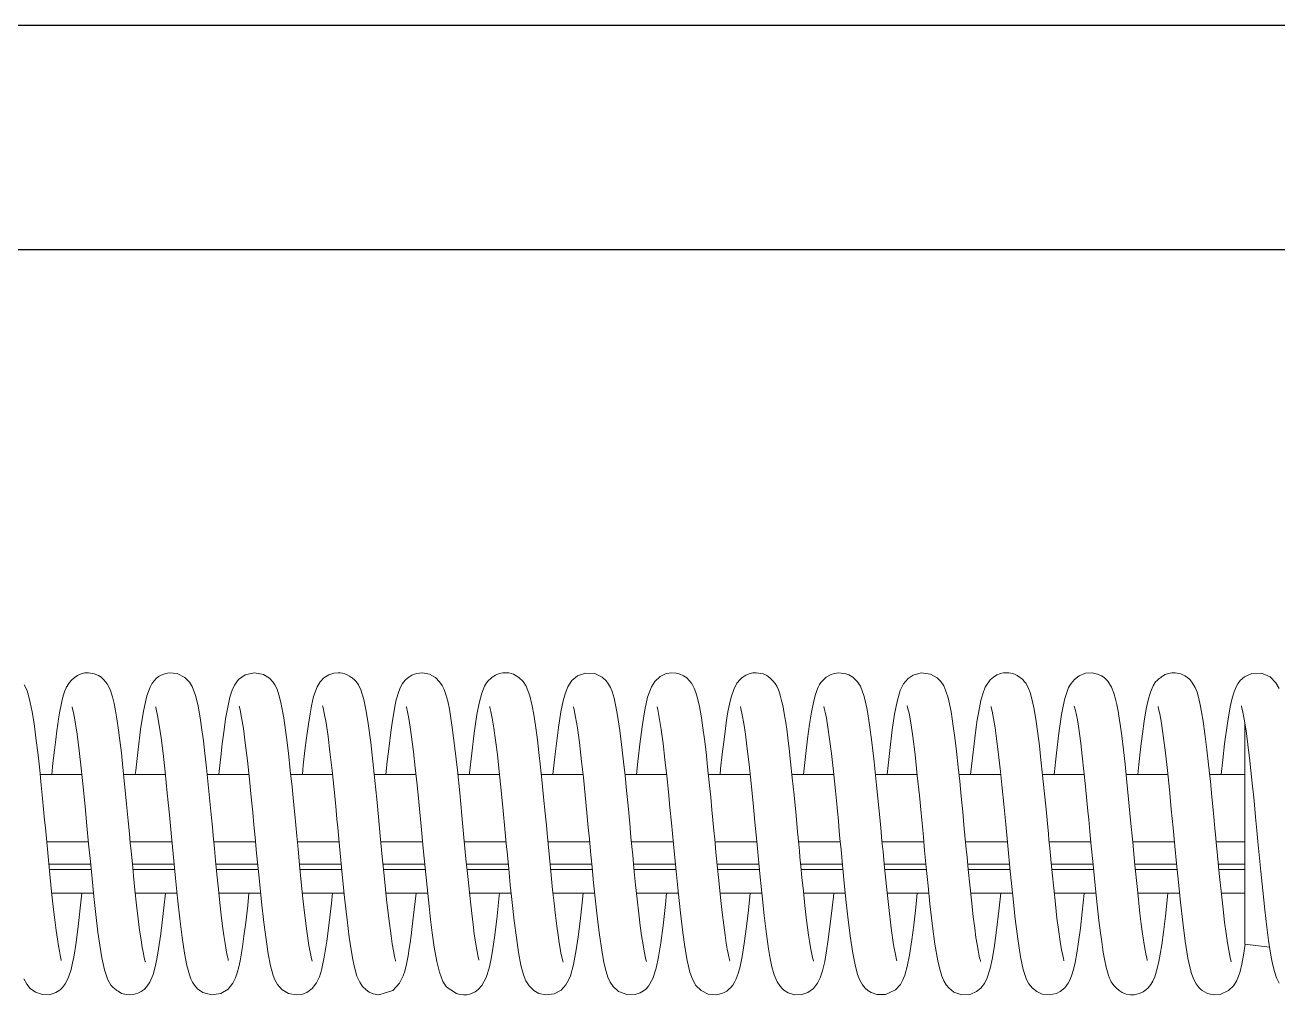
# Model space of a CAD drawing. Extents: x 20 to 307, y 49 to 248.
# Drawn here: x 168.98 to 179.48, y 213.97 to 222.1 of the extents above; entities that cross this region are included whole.
import ezdxf

# ---------------------------------------------------------------- set-up
doc = ezdxf.new("R2010")
doc.units = 0
doc.header["$LTSCALE"] = 0.5
doc.header["$MEASUREMENT"] = 0
doc.layers.get('0').update_dxf_attribs({"linetype": 'CONTINUOUS'})
doc.layers.add('PEN1', color=4, linetype='CONTINUOUS')

msp = doc.modelspace()

# ---------------------------------------------------------------- linework, layer by layer
for p, q in [((107.76409, 222.095306), (272.437571, 222.095306)), ((250.038586, 220.210446), (107.76409, 220.210446))]:
    msp.add_line(p, q)
at = {"layer": 'PEN1', "linetype": 'Continuous', "lineweight": 15}
for p, q in [((179.199368, 216.243496), (179.19709, 216.243224)), ((179.19709, 216.243224), (179.19709, 215.972298)), ((179.19709, 215.972298), (179.19709, 214.393224)), ((169.45307, 215.815724), (169.103485, 215.815724)), ((170.153128, 215.815724), (169.803451, 215.815724)), ((170.853079, 215.815724), (170.503421, 215.815724)), ((171.553104, 215.815724), (171.203477, 215.815724)), ((172.25309, 215.815724), (171.90343, 215.815724)), ((172.953125, 215.815724), (172.603437, 215.815724)), ((173.653138, 215.815724), (173.303456, 215.815724)), ((174.353171, 215.815724), (174.003532, 215.815724)), ((175.053045, 215.815724), (174.703457, 215.815724)), ((175.753126, 215.815724), (175.403486, 215.815724)), ((176.453171, 215.815724), (176.103345, 215.815724)), ((177.153137, 215.815724), (176.803478, 215.815724)), ((177.853141, 215.815724), (177.503539, 215.815724)), ((178.553105, 215.815724), (178.203486, 215.815724)), ((179.19709, 215.815724), (178.903447, 215.815724)), ((169.508588, 215.249876), (169.158605, 215.249876)), ((170.208584, 215.249876), (169.8586, 215.249876)), ((170.908596, 215.249876), (170.558596, 215.249876)), ((171.608588, 215.249876), (171.258597, 215.249876)), ((172.308571, 215.249876), (171.958617, 215.249876)), ((173.008591, 215.249876), (172.65862, 215.249876)), ((173.708592, 215.249876), (173.358599, 215.249876)), ((174.408584, 215.249876), (174.058597, 215.249876)), ((175.108601, 215.249876), (174.758604, 215.249876)), ((175.808593, 215.249876), (175.458597, 215.249876)), ((176.508592, 215.249876), (176.158603, 215.249876)), ((177.208576, 215.249876), (176.8586, 215.249876)), ((177.908584, 215.249876), (177.5586, 215.249876)), ((178.608579, 215.249876), (178.258601, 215.249876)), ((179.19709, 215.249876), (178.958602, 215.249876)), ((169.526234, 215.06523), (169.176346, 215.06523)), ((169.180866, 215.01882), (169.530795, 215.01882)), ((170.226238, 215.06523), (169.876285, 215.06523)), ((169.88088, 215.01882), (170.230794, 215.01882)), ((170.926316, 215.06523), (170.576313, 215.06523)), ((170.580885, 215.01882), (170.93084, 215.01882)), ((171.626243, 215.06523), (171.276293, 215.06523)), ((171.2809, 215.01882), (171.630795, 215.01882)), ((172.32625, 215.06523), (171.976371, 215.06523)), ((171.980948, 215.01882), (172.330761, 215.01882)), ((173.026237, 215.06523), (172.676352, 215.06523)), ((172.680941, 215.01882), (173.030745, 215.01882)), ((173.726226, 215.06523), (173.376343, 215.06523)), ((173.380905, 215.01882), (173.730762, 215.01882)), ((174.426259, 215.06523), (174.076313, 215.06523)), ((174.080867, 215.01882), (174.430768, 215.01882)), ((175.126251, 215.06523), (174.776294, 215.06523)), ((174.780889, 215.01882), (175.130796, 215.01882)), ((175.826213, 215.06523), (175.476294, 215.06523)), ((175.480871, 215.01882), (175.830788, 215.01882)), ((176.526235, 215.06523), (176.176318, 215.06523)), ((176.180877, 215.01882), (176.53077, 215.01882)), ((177.226298, 215.06523), (176.876312, 215.06523)), ((176.880851, 215.01882), (177.230764, 215.01882)), ((177.926211, 215.06523), (177.576317, 215.06523)), ((177.580875, 215.01882), (177.930802, 215.01882)), ((178.626212, 215.06523), (178.276304, 215.06523)), ((178.280925, 215.01882), (178.630797, 215.01882)), ((179.19709, 215.06523), (178.976348, 215.06523)), ((178.980896, 215.01882), (179.19709, 215.01882)), ((169.201009, 214.820724), (169.550682, 214.820724)), ((169.901053, 214.820724), (170.250714, 214.820724)), ((170.60105, 214.820724), (170.950801, 214.820724)), ((171.301054, 214.820724), (171.650704, 214.820724)), ((172.0011, 214.820724), (172.35077, 214.820724)), ((172.701159, 214.820724), (173.050748, 214.820724)), ((173.401042, 214.820724), (173.750746, 214.820724)), ((174.101051, 214.820724), (174.450719, 214.820724)), ((174.801041, 214.820724), (175.150673, 214.820724)), ((175.501028, 214.820724), (175.850769, 214.820724)), ((176.201167, 214.820724), (176.550757, 214.820724)), ((176.901121, 214.820724), (177.25069, 214.820724)), ((177.601081, 214.820724), (177.95078, 214.820724)), ((178.301146, 214.820724), (178.650768, 214.820724)), ((179.000992, 214.820724), (179.19709, 214.820724)), ((179.19709, 214.393224), (179.405819, 214.368267))]:
    msp.add_line(p, q, dxfattribs=at)
at = {"layer": 'PEN1', "linetype": 'Continuous', "lineweight": 15, "flags": 128}
for points in [[(169.985696, 214.244752), (169.984726, 214.247695), (169.981369, 214.258646), (169.975852, 214.280123), (169.968355, 214.315004), (169.959173, 214.364496), (169.948728, 214.429229), (169.937361, 214.50976), (169.924993, 214.607147), (169.911645, 214.721806), (169.898089, 214.848407), (169.886139, 214.965705), (169.876076, 215.067335), (169.865825, 215.173548), (169.859179, 215.243768), (169.852173, 215.317741), (169.841854, 215.426071), (169.828299, 215.567255), (169.811622, 215.737145), (169.797282, 215.875049), (169.783885, 215.996735), (169.77156, 216.100505), (169.760154, 216.187801), (169.746642, 216.280467), (169.735042, 216.350013), (169.722921, 216.411297), (169.709441, 216.466179), (169.689315, 216.526267), (169.663816, 216.576455), (169.638113, 216.60937), (169.625996, 216.620971), (169.614864, 216.630036), (169.591677, 216.645075), (169.557089, 216.659824), (169.508178, 216.668122), (169.478366, 216.666656), (169.447186, 216.659497), (169.416031, 216.645503), (169.388588, 216.626417), (169.366927, 216.606264), (169.350319, 216.587188), (169.337998, 216.57055), (169.328975, 216.556423), (169.324866, 216.548902), (169.320842, 216.540777), (169.310392, 216.515926), (169.299506, 216.483515), (169.287783, 216.439818), (169.275686, 216.384125), (169.266271, 216.333486), (169.257591, 216.281071), (169.25105, 216.237961), (169.243177, 216.181875), (169.233871, 216.109989), (169.222943, 216.019618), (169.210486, 215.909006), (169.200721, 215.815724)], [(170.679646, 214.25766), (170.680382, 214.257066), (170.678184, 214.269751), (170.671748, 214.298919), (170.663169, 214.342505), (170.653531, 214.398552), (170.643317, 214.466311), (170.632661, 214.545766), (170.621334, 214.637591), (170.609488, 214.741271), (170.597341, 214.855645), (170.584764, 214.979442), (170.573364, 215.095171), (170.563795, 215.194914), (170.553792, 215.300678), (170.546776, 215.374489), (170.539344, 215.452305), (170.528709, 215.563011), (170.514965, 215.703877), (170.49776, 215.870574), (170.484425, 215.991959), (170.471814, 216.098439), (170.45972, 216.190878), (170.448302, 216.269565), (170.427232, 216.390622), (170.406534, 216.47701), (170.377719, 216.552856), (170.354788, 216.58986), (170.316404, 216.628854), (170.252862, 216.661087), (170.184513, 216.667387), (170.155679, 216.662297), (170.131213, 216.654069), (170.111087, 216.64413), (170.102162, 216.63866), (170.093401, 216.632668), (170.076431, 216.619097), (170.055662, 216.597755), (170.03848, 216.574088), (170.024258, 216.548331), (169.997069, 216.474153), (169.9687, 216.346206), (169.944763, 216.193381), (169.923601, 216.025239), (169.904189, 215.850012), (169.900703, 215.815724)], [(171.382808, 214.251889), (171.383005, 214.253404), (171.37803, 214.27178), (171.371524, 214.300165), (171.355952, 214.383811), (171.338302, 214.502806), (171.319109, 214.656483), (171.30553, 214.777669), (171.29154, 214.912234), (171.277042, 215.057465), (171.264286, 215.189727), (171.253739, 215.301233), (171.245195, 215.391078), (171.236654, 215.480385), (171.226304, 215.587934), (171.214167, 215.711865), (171.199948, 215.850009), (171.18412, 215.99467), (171.168307, 216.126225), (171.144861, 216.291491), (171.121205, 216.418609), (171.104794, 216.482758), (171.088482, 216.529651), (171.070598, 216.566142), (171.053896, 216.591086), (171.025559, 216.621335), (170.975474, 216.653004), (170.899618, 216.668208), (170.822896, 216.650393), (170.76684, 216.61006), (170.733014, 216.564842), (170.712538, 216.5217), (170.693968, 216.464255), (170.680505, 216.407801), (170.669751, 216.352994), (170.657919, 216.283137), (170.644411, 216.190955), (170.629257, 216.072582), (170.61656, 215.96395), (170.603392, 215.842378), (170.60067, 215.815724)], [(172.0826, 214.252136), (172.081551, 214.2579), (172.073626, 214.289887), (172.063892, 214.3382), (172.053741, 214.397154), (172.043696, 214.463693), (172.024705, 214.60953), (172.006481, 214.768837), (171.988554, 214.941702), (171.970563, 215.12412), (171.95372, 215.301436), (171.938414, 215.462022), (171.924165, 215.610064), (171.908796, 215.764954), (171.891964, 215.924204), (171.873825, 216.082196), (171.852273, 216.242741), (171.835386, 216.346182), (171.814944, 216.442541), (171.789662, 216.52489), (171.77012, 216.566809), (171.751499, 216.593712), (171.734067, 216.610971), (171.723907, 216.619623), (171.718073, 216.624366), (171.711609, 216.629402), (171.704406, 216.634702), (171.696343, 216.640195), (171.677281, 216.651155), (171.656659, 216.659595), (171.636338, 216.664921), (171.617208, 216.66759), (171.599953, 216.668212), (171.565031, 216.664467), (171.523088, 216.650498), (171.482058, 216.624288), (171.450341, 216.590967), (171.425851, 216.551306), (171.395501, 216.469721), (171.377031, 216.39093), (171.36483, 216.325096), (171.350938, 216.237132), (171.335531, 216.123124), (171.322714, 216.017638), (171.308849, 215.893865), (171.300737, 215.815724)], [(172.778331, 214.260047), (172.779233, 214.262048), (172.776727, 214.275628), (172.772543, 214.295342), (172.768034, 214.317323), (172.76265, 214.345476), (172.75717, 214.376623), (172.751237, 214.413151), (172.741591, 214.478708), (172.731081, 214.558184), (172.719696, 214.651474), (172.708778, 214.747741), (172.68921, 214.935202), (172.672003, 215.109209), (172.655142, 215.286434), (172.637534, 215.471204), (172.619257, 215.660518), (172.599781, 215.851594), (172.579339, 216.036189), (172.557195, 216.209068), (172.545312, 216.288752), (172.532694, 216.362349), (172.51885, 216.428992), (172.504012, 216.485383), (172.489356, 216.527301), (172.472978, 216.561272), (172.451143, 216.592926), (172.416945, 216.626977), (172.366518, 216.656312), (172.308771, 216.6681), (172.256678, 216.662553), (172.218331, 216.64818), (172.192102, 216.632125), (172.180619, 216.62309), (172.161624, 216.604607), (172.140816, 216.577241), (172.124245, 216.547643), (172.108345, 216.509732), (172.088251, 216.441873), (172.076011, 216.385898), (172.065971, 216.331765), (172.055666, 216.268699), (172.041604, 216.170106), (172.027001, 216.053903), (172.01201, 215.922988), (172.000852, 215.815724)], [(173.48576, 214.244615), (173.486304, 214.243498), (173.483052, 214.25315), (173.470029, 214.307269), (173.452733, 214.403527), (173.443042, 214.46826), (173.432788, 214.54478), (173.421756, 214.634048), (173.410082, 214.735888), (173.397985, 214.849421), (173.385516, 214.971918), (173.371099, 215.118561), (173.359931, 215.235807), (173.35181, 215.321561), (173.345249, 215.390507), (173.33562, 215.491158), (173.322714, 215.62506), (173.310802, 215.745251), (173.296947, 215.878176), (173.283412, 216.000881), (173.270708, 216.107284), (173.254862, 216.225406), (173.240554, 216.318153), (173.227423, 216.389766), (173.207573, 216.473382), (173.176863, 216.554415), (173.151343, 216.594296), (173.115687, 216.62941), (173.070104, 216.655226), (173.029858, 216.666114), (173.003158, 216.668221), (172.979728, 216.666857), (172.951147, 216.660917), (172.920087, 216.648336), (172.904995, 216.639501), (172.898003, 216.634834), (172.891363, 216.630069), (172.879014, 216.620285), (172.860596, 216.602872), (172.843902, 216.58227), (172.828134, 216.556009), (172.803919, 216.496), (172.782094, 216.412996), (172.763742, 216.317761), (172.740338, 216.160403), (172.720084, 215.994948), (172.701843, 215.827478), (172.700654, 215.815724)], [(174.183556, 214.24953), (174.184709, 214.247951), (174.179895, 214.264759), (174.17332, 214.292163), (174.164855, 214.333655), (174.155415, 214.387122), (174.143263, 214.466784), (174.132494, 214.547108), (174.120053, 214.648434), (174.106259, 214.770887), (174.093699, 214.891071), (174.079705, 215.030385), (174.06916, 215.138693), (174.062137, 215.21243), (174.054664, 215.29148), (174.043846, 215.405211), (174.029756, 215.552144), (174.017251, 215.680877), (174.004475, 215.80687), (173.992384, 215.92036), (173.981146, 216.020677), (173.960505, 216.185258), (173.941885, 216.310269), (173.928222, 216.385837), (173.91253, 216.455137), (173.895667, 216.511009), (173.882439, 216.543466), (173.867534, 216.571256), (173.847348, 216.599195), (173.812471, 216.631799), (173.752957, 216.661059), (173.672911, 216.665905), (173.605216, 216.640853), (173.560259, 216.603028), (173.524796, 216.549494), (173.50229, 216.492569), (173.486142, 216.433137), (173.467281, 216.3392), (173.447115, 216.21046), (173.432471, 216.098731), (173.416467, 215.963113), (173.400649, 215.815724)], [(174.880901, 214.255304), (174.881915, 214.254834), (174.879405, 214.266072), (174.874473, 214.286908), (174.868566, 214.314648), (174.861466, 214.351935), (174.852868, 214.402762), (174.842896, 214.469329), (174.831639, 214.553754), (174.818835, 214.658799), (174.804691, 214.785473), (174.790093, 214.926479), (174.777288, 215.054953), (174.766751, 215.163847), (174.756287, 215.274342), (174.749444, 215.346465), (174.741204, 215.432874), (174.732811, 215.520407), (174.722622, 215.626014), (174.710504, 215.748188), (174.696685, 215.880628), (174.683224, 216.002544), (174.67017, 216.111519), (174.657342, 216.207816), (174.644861, 216.29125), (174.628421, 216.384019), (174.61248, 216.45459), (174.598098, 216.503634), (174.585117, 216.537528), (174.573242, 216.561539), (174.562103, 216.579709), (174.521188, 216.625052), (174.494857, 216.643284), (174.457321, 216.659752), (174.431893, 216.665792), (174.395475, 216.668106), (174.350357, 216.66083), (174.300098, 216.637571), (174.254366, 216.595824), (174.225646, 216.550893), (174.193451, 216.462094), (174.17083, 216.358634), (174.150458, 216.233881), (174.131605, 216.091768), (174.11215, 215.924259), (174.100688, 215.815724)], [(175.582747, 214.252592), (175.582976, 214.25299), (175.580432, 214.262381), (175.575363, 214.282729), (175.569566, 214.309535), (175.558819, 214.366971), (175.550331, 214.418981), (175.542914, 214.469262), (175.534153, 214.534268), (175.523825, 214.616802), (175.511982, 214.718797), (175.499091, 214.838746), (175.487571, 214.951455), (175.47808, 215.046892), (175.470755, 215.12213), (175.465614, 215.175766), (175.460448, 215.230333), (175.45063, 215.333985), (175.437385, 215.472757), (175.420958, 215.643125), (175.406464, 215.787653), (175.392332, 215.920828), (175.379865, 216.031692), (175.368781, 216.12256), (175.359127, 216.195272), (175.351011, 216.251811), (175.344435, 216.294517), (175.336488, 216.341929), (175.329134, 216.381269), (175.319916, 216.424721), (175.308754, 216.46921), (175.299435, 216.499973), (175.290391, 216.524795), (175.275514, 216.556467), (175.262154, 216.577511), (175.24331, 216.601039), (175.217133, 216.626052), (175.191871, 216.643737), (175.16247, 216.657694), (175.102691, 216.668222), (175.075507, 216.666302), (175.052035, 216.661311), (175.01585, 216.646902), (174.991703, 216.631839), (174.980789, 216.623235), (174.968711, 216.612057), (174.942571, 216.579627), (174.916005, 216.528651), (174.894034, 216.463522), (174.879734, 216.403956), (174.86985, 216.353533), (174.861667, 216.30635), (174.852495, 216.247736), (174.842374, 216.175864), (174.831266, 216.088997), (174.818957, 215.985092), (174.80562, 215.86359), (174.80071, 215.815724)], [(176.280942, 214.254885), (176.279445, 214.263632), (176.272818, 214.292044), (176.254932, 214.389295), (176.234876, 214.528628), (176.214095, 214.700025), (176.1952, 214.876431), (176.179245, 215.035046), (176.166466, 215.166823), (176.157827, 215.258073), (176.14701, 215.372037), (176.134034, 215.507676), (176.112738, 215.726092), (176.092289, 215.921231), (176.073214, 216.087175), (176.053884, 216.232233), (176.032929, 216.3612), (176.008595, 216.469578), (175.976495, 216.555059), (175.950432, 216.595158), (175.91476, 216.629993), (175.880952, 216.650532), (175.85618, 216.660106), (175.797418, 216.668165), (175.756708, 216.662561), (175.725475, 216.651606), (175.690903, 216.63125), (175.646648, 216.586177), (175.635309, 216.568985), (175.62396, 216.547997), (175.61156, 216.51909), (175.597983, 216.47799), (175.583217, 216.419428), (175.567328, 216.338941), (175.551035, 216.237606), (175.534408, 216.114206), (175.516829, 215.96634), (175.50311, 215.839685), (175.500669, 215.815724)], [(176.983819, 214.249558), (176.982141, 214.256422), (176.976239, 214.279333), (176.969689, 214.309196), (176.962911, 214.344044), (176.954911, 214.390181), (176.945593, 214.450568), (176.935094, 214.527032), (176.923185, 214.622106), (176.909959, 214.736998), (176.893795, 214.890126), (176.880664, 215.020673), (176.870782, 215.121851), (176.864096, 215.191739), (176.856249, 215.274749), (176.845051, 215.392583), (176.834475, 215.503092), (176.822193, 215.630439), (176.809378, 215.759253), (176.79716, 215.876198), (176.782138, 216.012077), (176.768301, 216.126319), (176.755589, 216.220439), (176.73618, 216.343611), (176.711929, 216.457384), (176.694196, 216.515027), (176.675454, 216.557437), (176.651609, 216.594003), (176.619859, 216.626115), (176.565014, 216.657152), (176.486632, 216.667577), (176.418937, 216.648477), (176.37775, 216.620563), (176.338512, 216.573847), (176.311455, 216.518233), (176.285095, 216.428121), (176.264108, 216.320848), (176.244141, 216.188944), (176.222665, 216.01723), (176.211125, 215.914894), (176.200668, 215.815724)], [(177.681685, 214.253852), (177.681875, 214.256443), (177.677881, 214.272408), (177.672114, 214.297618), (177.662632, 214.345483), (177.650644, 214.416879), (177.636494, 214.51634), (177.624353, 214.612407), (177.61088, 214.728664), (177.596551, 214.863289), (177.58344, 214.992706), (177.572398, 215.10513), (177.563586, 215.197113), (177.55696, 215.267238), (177.552171, 215.317763), (177.543936, 215.404277), (177.532312, 215.525598), (177.517479, 215.678568), (177.504045, 215.811001), (177.490283, 215.939496), (177.477058, 216.055401), (177.463973, 216.159322), (177.446854, 216.278504), (177.429929, 216.376238), (177.413449, 216.450678), (177.398637, 216.501949), (177.385363, 216.53694), (177.37333, 216.561375), (177.362188, 216.579579), (177.350267, 216.595702), (177.337289, 216.610275), (177.291837, 216.644986), (177.273779, 216.653731), (177.254148, 216.660716), (177.221981, 216.667143), (177.177385, 216.666565), (177.150533, 216.660882), (177.121499, 216.649735), (177.091533, 216.63161), (177.064627, 216.607588), (177.023734, 216.547018), (177.001831, 216.49104), (176.986901, 216.436074), (176.973697, 216.373838), (176.953789, 216.256362), (176.934993, 216.118913), (176.915556, 215.955009), (176.900825, 215.815724)], [(178.380184, 214.25674), (178.380584, 214.256488), (178.379879, 214.263056), (178.376801, 214.276577), (178.368781, 214.313625), (178.360381, 214.358051), (178.341296, 214.480829), (178.330847, 214.560024), (178.319629, 214.652044), (178.297702, 214.852149), (178.277319, 215.054637), (178.258766, 215.248144), (178.241211, 215.432796), (178.224274, 215.608933), (178.207151, 215.780988), (178.194452, 215.901337), (178.180923, 216.022599), (178.166512, 216.140182), (178.155875, 216.218427), (178.145591, 216.287213), (178.135565, 216.347118), (178.124727, 216.402927), (178.114451, 216.44741), (178.100034, 216.497184), (178.080414, 216.546505), (178.049344, 216.596646), (178.034584, 216.612977), (178.021281, 216.624973), (178.010002, 216.633587), (177.997722, 216.641601), (177.964585, 216.65731), (177.917955, 216.667536), (177.862239, 216.663833), (177.810177, 216.643285), (177.770039, 216.612377), (177.741872, 216.578552), (177.722002, 216.543524), (177.705873, 216.503248), (177.690759, 216.451555), (177.676524, 216.387882), (177.663487, 216.316961), (177.640325, 216.160383), (177.619841, 215.992831), (177.600635, 215.815724)], [(179.084848, 214.246436), (179.085077, 214.246112), (179.08329, 214.251705), (179.0789, 214.267234), (179.072119, 214.296213), (179.063012, 214.342484), (179.052394, 214.405207), (179.040878, 214.48357), (179.028641, 214.577484), (179.015548, 214.687252), (179.001951, 214.81134), (178.984254, 214.984544), (178.969696, 215.133121), (178.958725, 215.24857), (178.952699, 215.312193), (178.947968, 215.361977), (178.941505, 215.429717), (178.932914, 215.519337), (178.922296, 215.629371), (178.909496, 215.758094), (178.894815, 215.89797), (178.881029, 216.021655), (178.864233, 216.157511), (178.849345, 216.262834), (178.83651, 216.341759), (178.825346, 216.39997), (178.813394, 216.451797), (178.79771, 216.504681), (178.781429, 216.544946), (178.760843, 216.581249), (178.739332, 216.60812), (178.718067, 216.627566), (178.695869, 216.642698), (178.662955, 216.657887), (178.615744, 216.667714), (178.58741, 216.667621), (178.573094, 216.665847), (178.558984, 216.662862), (178.53213, 216.653203), (178.50961, 216.640227), (178.500786, 216.633958), (178.493285, 216.62818), (178.486892, 216.623025), (178.48142, 216.618555), (178.472648, 216.611649), (178.462383, 216.603916), (178.450048, 216.59067), (178.430216, 216.559077), (178.408123, 216.506341), (178.388516, 216.438841), (178.372511, 216.365173), (178.354624, 216.261128), (178.339712, 216.155619), (178.326806, 216.052279), (178.309538, 215.900268), (178.300759, 215.815724)], [(179.486111, 216.535168), (179.459071, 216.583772), (179.409382, 216.633936), (179.337495, 216.664784), (179.256769, 216.662575), (179.195395, 216.634456), (179.159706, 216.602491), (179.139561, 216.575771), (179.125108, 216.550253), (179.107962, 216.509309), (179.091512, 216.454472), (179.075367, 216.382021), (179.052041, 216.244479), (179.029299, 216.072917), (179.013828, 215.939484), (179.000676, 215.815724)], [(169.279699, 214.257752), (169.280198, 214.260706), (169.277505, 214.273277), (169.271196, 214.301922), (169.264406, 214.335999), (169.256619, 214.379855), (169.247597, 214.436941), (169.237485, 214.508881), (169.226132, 214.597811), (169.213485, 214.705398), (169.199813, 214.831782), (169.181929, 215.007903), (169.167147, 215.1597), (169.155729, 215.280239), (169.147412, 215.367812), (169.141328, 215.431573), (169.132475, 215.523903), (169.123626, 215.615638), (169.112825, 215.725234), (169.099888, 215.850576), (169.08613, 215.97684), (169.068768, 216.122605), (169.052167, 216.243776), (169.03648, 216.34145), (169.021068, 216.419074), (169.006617, 216.47634), (168.993468, 216.516873), (168.981321, 216.545854), (168.96997, 216.567252)], [(169.371788, 216.383611), (169.372678, 216.377927), (169.38284, 216.336062), (169.394779, 216.273405), (169.412986, 216.15466), (169.430663, 216.017485), (169.447454, 215.869272), (169.46408, 215.710758), (169.480113, 215.547794), (169.495766, 215.385028), (169.51005, 215.23446), (169.524137, 215.086564), (169.538398, 214.941453), (169.553528, 214.792759), (169.569834, 214.643674), (169.587958, 214.494333), (169.602922, 214.386484), (169.62091, 214.279626), (169.643103, 214.179703), (169.671976, 214.094637), (169.696747, 214.050135), (169.716192, 214.029427), (169.723418, 214.02422), (169.733052, 214.016562), (169.739465, 214.01133), (169.747101, 214.005283), (169.75623, 213.998548), (169.786339, 213.981335), (169.823325, 213.970563), (169.853605, 213.968232), (169.882041, 213.97068), (169.922595, 213.982225), (169.950928, 213.996809), (169.974791, 214.014428), (169.998944, 214.039248), (170.022723, 214.074547), (170.05031, 214.139465), (170.068054, 214.203599), (170.081639, 214.268102), (170.096621, 214.355888), (170.114527, 214.481153), (170.135236, 214.651677), (170.15086, 214.795073), (170.153484, 214.820724)], [(170.071849, 216.383309), (170.072703, 216.377591), (170.079593, 216.350288), (170.087951, 216.310611), (170.102001, 216.228985), (170.117413, 216.122324), (170.133689, 215.991817), (170.150905, 215.837309), (170.169128, 215.660366), (170.186892, 215.477595), (170.201501, 215.324817), (170.21249, 215.20856), (170.223746, 215.090608), (170.237961, 214.945825), (170.254857, 214.780083), (170.27438, 214.604598), (170.293871, 214.449567), (170.313528, 214.319335), (170.333761, 214.214386), (170.354811, 214.136312), (170.367399, 214.102895), (170.380909, 214.075149), (170.396705, 214.050227), (170.422374, 214.020795), (170.467992, 213.98845), (170.540509, 213.968586), (170.616634, 213.979897), (170.678145, 214.017563), (170.717937, 214.06615), (170.74018, 214.110981), (170.75452, 214.15245), (170.768381, 214.20494), (170.77916, 214.255238), (170.788358, 214.305205), (170.799047, 214.371596), (170.811744, 214.460303), (170.82637, 214.575239), (170.842691, 214.718904), (170.85345, 214.820724)], [(170.769926, 216.388431), (170.770089, 216.386772), (170.77832, 216.356051), (170.791437, 216.292427), (170.806305, 216.201045), (170.822732, 216.081739), (170.840298, 215.933983), (170.857608, 215.773818), (170.872454, 215.626566), (170.884852, 215.498762), (170.894937, 215.393715), (170.904925, 215.288711), (170.917521, 215.155471), (170.937649, 214.948958), (170.958136, 214.74921), (170.977735, 214.576432), (170.99617, 214.432719), (171.014749, 214.311849), (171.034032, 214.212755), (171.05644, 214.13142), (171.071033, 214.09503), (171.093127, 214.055761), (171.129445, 214.014544), (171.18393, 213.981255), (171.250079, 213.968235), (171.302409, 213.97523), (171.338034, 213.989424), (171.383378, 214.022387), (171.419978, 214.069473), (171.443322, 214.119266), (171.461068, 214.176107), (171.48473, 214.285328), (171.505873, 214.418181), (171.525889, 214.571257), (171.544716, 214.73754), (171.553413, 214.820724)], [(171.4696, 216.389419), (171.469221, 216.389723), (171.474136, 216.37293), (171.484556, 216.328176), (171.498961, 216.248473), (171.51606, 216.132467), (171.532243, 216.00419), (171.549663, 215.848872), (171.56657, 215.686031), (171.580004, 215.548915), (171.590265, 215.442503), (171.597188, 215.370129), (171.603198, 215.306935), (171.611836, 215.215499), (171.623208, 215.09618), (171.637469, 214.950772), (171.654264, 214.785744), (171.675076, 214.598724), (171.693311, 214.453617), (171.709245, 214.344997), (171.722897, 214.266582), (171.731209, 214.225398), (171.742414, 214.178351), (171.758542, 214.126333), (171.781184, 214.075514), (171.80519, 214.039447), (171.83415, 214.010428), (171.861987, 213.991629), (171.894739, 213.977353), (171.940575, 213.968582), (172.060145, 214.006541), (172.115639, 214.066541), (172.146187, 214.127202), (172.159138, 214.168758), (172.173297, 214.22706), (172.186902, 214.296919), (172.196924, 214.357766), (172.204134, 214.405896), (172.212484, 214.465787), (172.222301, 214.54188), (172.233456, 214.635915), (172.246056, 214.749968), (172.253467, 214.820724)], [(172.171787, 216.383463), (172.172507, 216.378543), (172.181715, 216.341221), (172.192949, 216.283902), (172.204495, 216.212936), (172.216277, 216.130757), (172.232085, 216.005502), (172.247275, 215.870917), (172.262179, 215.729464), (172.276415, 215.58591), (172.296019, 215.38238), (172.313654, 215.19622), (172.329393, 215.032548), (172.345377, 214.872147), (172.362207, 214.711665), (172.374767, 214.601316), (172.388712, 214.4885), (172.405693, 214.368611), (172.427403, 214.247801), (172.449544, 214.158408), (172.478697, 214.081694), (172.505368, 214.03904), (172.522399, 214.024793), (172.544204, 214.010101), (172.591538, 213.979556), (172.621104, 213.970997), (172.651619, 213.968228), (172.680319, 213.970405), (172.70493, 213.975964), (172.747497, 213.994711), (172.775217, 214.014797), (172.805081, 214.047171), (172.841555, 214.115219), (172.865138, 214.191549), (172.879605, 214.257528), (172.893792, 214.337963), (172.910399, 214.450453), (172.92956, 214.602175), (172.95112, 214.79754), (172.953485, 214.820724)], [(172.871264, 216.384821), (172.872603, 216.378123), (172.881382, 216.342466), (172.89219, 216.287926), (172.905684, 216.205002), (172.920029, 216.102592), (172.934841, 215.981875), (172.950468, 215.841382), (172.966946, 215.682281), (172.983642, 215.511306), (172.998246, 215.359028), (173.009839, 215.236705), (173.019157, 215.138333), (173.030212, 215.024176), (173.043473, 214.890938), (173.058772, 214.743283), (173.076162, 214.589565), (173.093855, 214.449684), (173.112787, 214.323763), (173.132898, 214.218303), (173.154904, 214.135983), (173.174453, 214.087548), (173.200335, 214.045394), (173.240986, 214.005154), (173.283507, 213.981425), (173.342023, 213.968497), (173.409684, 213.977454), (173.468387, 214.00927), (173.508479, 214.052008), (173.532021, 214.09251), (173.546887, 214.129013), (173.572515, 214.223402), (173.595067, 214.345993), (173.611103, 214.455584), (173.627681, 214.586212), (173.644852, 214.738802), (173.653388, 214.820724)], [(173.572774, 216.382862), (173.572151, 216.383543), (173.578003, 216.357637), (173.590635, 216.296368), (173.605625, 216.205401), (173.622649, 216.082371), (173.641264, 215.925367), (173.655753, 215.791576), (173.671018, 215.641221), (173.685259, 215.49454), (173.697052, 215.371558), (173.706167, 215.275592), (173.712574, 215.207666), (173.7189, 215.141021), (173.728802, 215.03858), (173.741752, 214.908), (173.757556, 214.754628), (173.774681, 214.602061), (173.790987, 214.471131), (173.809674, 214.342609), (173.827971, 214.241337), (173.846202, 214.164357), (173.86168, 214.117014), (173.880099, 214.076653), (173.906234, 214.037984), (173.950906, 213.998282), (174.0284, 213.969748), (174.089295, 213.972025), (174.131243, 213.986045), (174.158195, 214.001591), (174.178539, 214.017757), (174.200266, 214.040973), (174.238156, 214.10704), (174.265103, 214.191755), (174.285261, 214.287755), (174.30379, 214.403605), (174.323327, 214.550214), (174.343618, 214.727417), (174.353323, 214.820724)], [(174.273583, 216.383033), (174.274214, 216.379631), (174.278459, 216.361101), (174.291768, 216.292947), (174.307456, 216.193715), (174.323487, 216.075809), (174.339357, 215.942325), (174.354303, 215.805348), (174.368273, 215.668972), (174.381105, 215.537551), (174.39339, 215.409887), (174.410401, 215.230742), (174.42928, 215.033694), (174.448764, 214.838919), (174.468277, 214.657314), (174.48849, 214.490151), (174.505286, 214.370336), (174.52481, 214.257178), (174.547706, 214.159215), (174.568832, 214.099796), (174.598171, 214.048485), (174.641295, 214.005023), (174.70011, 213.975696), (174.773187, 213.96944), (174.829827, 213.985383), (174.857062, 214.000817), (174.875714, 214.015232), (174.891975, 214.031126), (174.908455, 214.051486), (174.922697, 214.073927), (174.937207, 214.103706), (174.95289, 214.147495), (174.968631, 214.206597), (174.985646, 214.290229), (175.003293, 214.40028), (175.022345, 214.542273), (175.038145, 214.677642), (175.053521, 214.820724)], [(174.971023, 216.385132), (174.975318, 216.368057), (174.987074, 216.315435), (174.999833, 216.242828), (175.013085, 216.153962), (175.0264, 216.05255), (175.044067, 215.900165), (175.061198, 215.739048), (175.077327, 215.576521), (175.092769, 215.416382), (175.107892, 215.257338), (175.122449, 215.104053), (175.136967, 214.955806), (175.152857, 214.799198), (175.170811, 214.635189), (175.190027, 214.478321), (175.207706, 214.354642), (175.215955, 214.30476), (175.224099, 214.260297), (175.235992, 214.204295), (175.255391, 214.135775), (175.279244, 214.079375), (175.303411, 214.041685), (175.321207, 214.021897), (175.336645, 214.008445), (175.371528, 213.986689), (175.428114, 213.969786), (175.48516, 213.97123), (175.53699, 213.989045), (175.584112, 214.023462), (175.61782, 214.065999), (175.64075, 214.11257), (175.659445, 214.169999), (175.677703, 214.248456), (175.693627, 214.33715), (175.707936, 214.432649), (175.730085, 214.606635), (175.750478, 214.791444), (175.753451, 214.820724)], [(175.671882, 216.383992), (175.67115, 216.383894), (175.674343, 216.371434), (175.6822, 216.338446), (175.692318, 216.287143), (175.704481, 216.213023), (175.718894, 216.111283), (175.733896, 215.990078), (175.750509, 215.841017), (175.76733, 215.678442), (175.781108, 215.537517), (175.792085, 215.423523), (175.800069, 215.339879), (175.80595, 215.277887), (175.814774, 215.184378), (175.826832, 215.058779), (175.842137, 214.904182), (175.858938, 214.741738), (175.875302, 214.5968), (175.894715, 214.443328), (175.913481, 214.319345), (175.93205, 214.221692), (175.953823, 214.139688), (175.972169, 214.093007), (175.994627, 214.053506), (176.017861, 214.025246), (176.040403, 214.00557), (176.067104, 213.988896), (176.114339, 213.972124), (176.187728, 213.971709), (176.272306, 214.012336), (176.311785, 214.056355), (176.332806, 214.093952), (176.348446, 214.133591), (176.368443, 214.205489), (176.387534, 214.300784), (176.407419, 214.429062), (176.423717, 214.553414), (176.440741, 214.701116), (176.45343, 214.820724)], [(176.369876, 216.388817), (176.369367, 216.389541), (176.372781, 216.377547), (176.384251, 216.329432), (176.399053, 216.247814), (176.416043, 216.132571), (176.434601, 215.983978), (176.454022, 215.808019), (176.471213, 215.639233), (176.485469, 215.492366), (176.496146, 215.381048), (176.504899, 215.288983), (176.51542, 215.177566), (176.52867, 215.039931), (176.54444, 214.881388), (176.560127, 214.730744), (176.581614, 214.54461), (176.601883, 214.392824), (176.625105, 214.25533), (176.641202, 214.182912), (176.658067, 214.126744), (176.675313, 214.085754), (176.694863, 214.052803), (176.719402, 214.023675), (176.761253, 213.992048), (176.827647, 213.969847), (176.902863, 213.97536), (176.951094, 213.996915), (176.987456, 214.026394), (177.016368, 214.063753), (177.040325, 214.112284), (177.06455, 214.189692), (177.083537, 214.278331), (177.1005, 214.381287), (177.118513, 214.511806), (177.137678, 214.673441), (177.153543, 214.820724)], [(177.072663, 216.383962), (177.074111, 216.376539), (177.081518, 216.345007), (177.092996, 216.285165), (177.105438, 216.207237), (177.118304, 216.115752), (177.134912, 215.981264), (177.150502, 215.841065), (177.16509, 215.700755), (177.178363, 215.565846), (177.194279, 215.400594), (177.211715, 215.216789), (177.231956, 215.006427), (177.253012, 214.797705), (177.274129, 214.606716), (177.295573, 214.437031), (177.318964, 214.288099), (177.341574, 214.181666), (177.369349, 214.098805), (177.389707, 214.060785), (177.418879, 214.024311), (177.454446, 213.996046), (177.500714, 213.975514), (177.559577, 213.968378), (177.61882, 213.980717), (177.650394, 213.996478), (177.689141, 214.028091), (177.717955, 214.065843), (177.731514, 214.091001), (177.746224, 214.127235), (177.762499, 214.181711), (177.776239, 214.24142), (177.790456, 214.318016), (177.805013, 214.412182), (177.820385, 214.526592), (177.836374, 214.661788), (177.853231, 214.817649), (177.853543, 214.820724)], [(177.769592, 216.388413), (177.771873, 216.380119), (177.779481, 216.350471), (177.787642, 216.311925), (177.794847, 216.272583), (177.803441, 216.219675), (177.812464, 216.158361), (177.82335, 216.076852), (177.835918, 215.972523), (177.850299, 215.842957), (177.863574, 215.715753), (177.875608, 215.594207), (177.883973, 215.507884), (177.890588, 215.43913), (177.900249, 215.337989), (177.911983, 215.213939), (177.926546, 215.061725), (177.944026, 214.885486), (177.961045, 214.7223), (177.97603, 214.590675), (177.988662, 214.488821), (177.99898, 214.412781), (178.005471, 214.369005), (178.012393, 214.325703), (178.022735, 214.267501), (178.036959, 214.200078), (178.046954, 214.161621), (178.056372, 214.131657), (178.065325, 214.108088), (178.072267, 214.092704), (178.079375, 214.079334), (178.087153, 214.067131), (178.101795, 214.047419), (178.122553, 214.024471), (178.14398, 214.005747), (178.170496, 213.988455), (178.205101, 213.974542), (178.239315, 213.968675), (178.270944, 213.969195), (178.315929, 213.979626), (178.347354, 213.994625), (178.369148, 214.009741), (178.388842, 214.027843), (178.410164, 214.054454), (178.427034, 214.083171), (178.443267, 214.120263), (178.464442, 214.189074), (178.478013, 214.249489), (178.489282, 214.310616), (178.501708, 214.389348), (178.516169, 214.493649), (178.532446, 214.627083), (178.550606, 214.792664), (178.553463, 214.820724)], [(178.471979, 216.383933), (178.471132, 216.384941), (178.475628, 216.366854), (178.485595, 216.322721), (178.496574, 216.262696), (178.514747, 216.14195), (178.533166, 215.996298), (178.549554, 215.849878), (178.566078, 215.690946), (178.582255, 215.525666), (178.597229, 215.369703), (178.611972, 215.214054), (178.625808, 215.069322), (178.641384, 214.911659), (178.658448, 214.746299), (178.677445, 214.578849), (178.698001, 214.419886), (178.721347, 214.275908), (178.748974, 214.155703), (178.767204, 214.10371), (178.789402, 214.060909), (178.815394, 214.027896), (178.827338, 214.016551), (178.839695, 214.006511), (178.859155, 213.993449), (178.881205, 213.982383), (178.908552, 213.973429), (178.94777, 213.968274), (178.992938, 213.972815), (179.062093, 214.004362), (179.104115, 214.045701), (179.128389, 214.084913), (179.145252, 214.124505), (179.158276, 214.165544), (179.173038, 214.225809), (179.187711, 214.301705), (179.202135, 214.392913)], [(179.169174, 216.390142), (179.171516, 216.381714), (179.179099, 216.352365), (179.193844, 216.278448), (179.209003, 216.182545), (179.224543, 216.067423), (179.240844, 215.929114), (179.258266, 215.767494), (179.275576, 215.594528), (179.288812, 215.457634), (179.29946, 215.346277), (179.30815, 215.25461), (179.318797, 215.142102), (179.332212, 215.003822), (179.348225, 214.844196), (179.365576, 214.681267), (179.382537, 214.537166), (179.397462, 214.423486), (179.410761, 214.335611), (179.422309, 214.269669), (179.432672, 214.218605), (179.445965, 214.164966), (179.464099, 214.110822), (179.485106, 214.068047)], [(168.967893, 214.101977), (168.990937, 214.059275), (169.021109, 214.023022), (169.065111, 213.99038), (169.122015, 213.970707), (169.180854, 213.970488), (169.235738, 213.98824), (169.263224, 214.005193), (169.269964, 214.010402), (169.277492, 214.0168), (169.29056, 214.029649), (169.316007, 214.063422), (169.341967, 214.116788), (169.36239, 214.181068), (169.375563, 214.237498), (169.384636, 214.284189), (169.404425, 214.407909), (169.425379, 214.567017), (169.445457, 214.744412), (169.45339, 214.820724)]]:
    msp.add_lwpolyline(points, dxfattribs=at)

doc.saveas('drawing.dxf')
